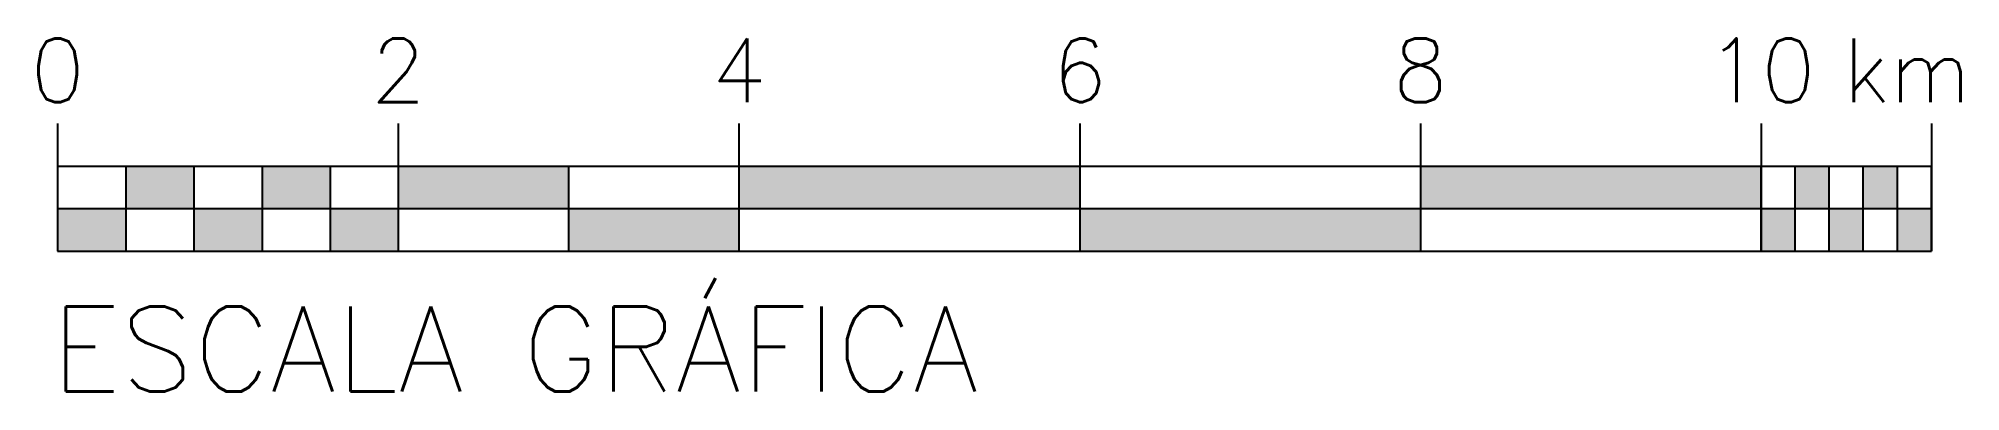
# Model space of a CAD drawing. Header units: millimetres. Extents: x 10335 to 21619, y 8093 to 10167.
import ezdxf
from ezdxf.enums import TextEntityAlignment as Align

# ---------------------------------------------------------------- set-up
doc = ezdxf.new("R2010")
doc.units = ezdxf.units.MM
doc.header["$LTSCALE"] = 0.02
doc.layers.add('1-Escalas_Gráficas', color=1, linetype='Continuous')
doc.styles.add('r60', font='romans.shx')
doc.styles.add('r80', font='romans.shx')

msp = doc.modelspace()

# ---------------------------------------------------------------- hatches: boundary and pattern name
at = {"layer": '1-Escalas_Gráficas'}
h = msp.add_hatch(color=256, dxfattribs=at)
h.paths.add_polyline_path([(10848, 8917), (10848, 9167), (10448, 9167), (10448, 8917)])
h.paths.add_polyline_path([(10848, 9417), (10848, 9167), (11248, 9167), (11248, 9417)])
h.paths.add_polyline_path([(11248, 9167), (11248, 8917), (11648, 8917), (11648, 9167)])
h.paths.add_polyline_path([(11648, 9417), (11648, 9167), (12048, 9167), (12048, 9417)])
h.paths.add_polyline_path([(12048, 9167), (12048, 8917), (12448, 8917), (12448, 9167)])
h = msp.add_hatch(color=256, dxfattribs=at)
h.paths.add_polyline_path([(12448, 9417), (12448, 9167), (13448, 9167), (13448, 9417)])
h.paths.add_polyline_path([(13448, 9167), (13448, 8917), (14448, 8917), (14448, 9167)])
h.paths.add_polyline_path([(14448, 9417), (14448, 9167), (16448, 9167), (16448, 9417)])
h.paths.add_polyline_path([(16448, 9167), (16448, 8917), (18448, 8917), (18448, 9167)])
h.paths.add_polyline_path([(20448, 9167), (20448, 9417), (18448, 9417), (18448, 9167)])
h = msp.add_hatch(color=256, dxfattribs=at)
h.paths.add_polyline_path([(20648, 9167), (20448, 9167), (20448, 8917), (20648, 8917)])
h.paths.add_polyline_path([(20848, 9417), (20648, 9417), (20648, 9167), (20848, 9167)])
h.paths.add_polyline_path([(21048, 9167), (20848, 9167), (20848, 8917), (21048, 8917)])
h.paths.add_polyline_path([(21248, 9417), (21048, 9417), (21048, 9167), (21248, 9167)])
h.paths.add_polyline_path([(21448, 9167), (21248, 9167), (21248, 8917), (21448, 8917)])

# ---------------------------------------------------------------- linework, layer by layer
for p, q in [((10448, 9667), (10448, 9417)), ((12448, 9667), (12448, 9417)), ((14448, 9667), (14448, 9417)), ((16448, 9667), (16448, 9417)), ((18448, 9667), (18448, 9417)), ((20448, 9667), (20448, 9417)), ((20448, 9667), (20448, 9417)), ((21448, 9667), (21448, 9417)), ((10448, 9417), (21448, 9417)), ((10448, 9417), (10448, 8917)), ((10848, 9417), (10848, 8917)), ((11248, 9417), (11248, 8917)), ((11648, 9417), (11648, 8917)), ((12048, 9417), (12048, 8917)), ((12448, 9417), (12448, 8917)), ((13448, 9417), (13448, 8917)), ((14448, 9417), (14448, 8917)), ((16448, 9417), (16448, 8917)), ((18448, 9417), (18448, 8917)), ((20448, 9417), (20448, 8917)), ((20448, 8917), (20448, 9417)), ((20448, 8917), (20448, 9417)), ((20448, 9417), (20448, 8917)), ((20648, 8917), (20648, 9417)), ((20848, 8917), (20848, 9417)), ((21048, 8917), (21048, 9417)), ((21248, 8917), (21248, 9417)), ((21448, 9417), (21448, 8917)), ((21448, 8917), (21448, 9417)), ((10448, 9167), (21448, 9167)), ((10448, 8917), (21448, 8917))]:
    msp.add_line(p, q, dxfattribs=at)

# ---------------------------------------------------------------- texts
at = {"layer": '1-Escalas_Gráficas', "color": 2, "style": 'r60'}
for s, p in [('0', (10448, 9792)), ('2', (12448, 9792)), ('4', (14448, 9792)), ('6', (16448, 9792)), ('8', (18448, 9792)), ('10', (20448, 9792)), ('km', (21306, 9792))]:
    msp.add_text(s, height=375, dxfattribs=at).set_placement(p, align=Align.CENTER)
at = {"layer": '1-Escalas_Gráficas', "color": 2, "style": 'r80'}
msp.add_text('ESCALA GRÁFICA', height=500, dxfattribs=at).set_placement((10411, 8093))

doc.saveas('drawing.dxf')
